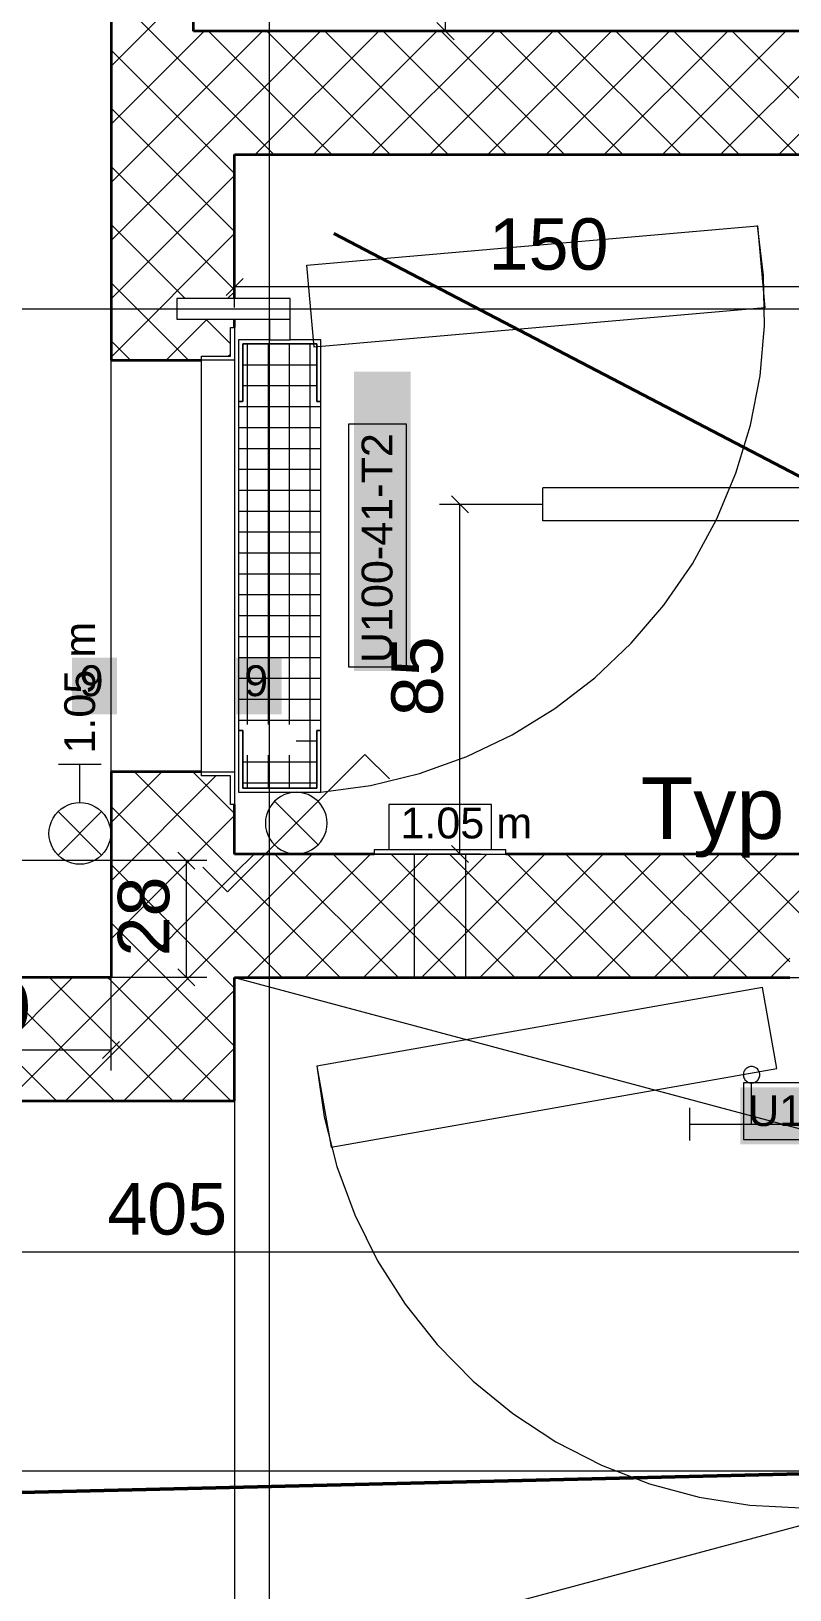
# Model space of a CAD drawing. Extents: x -1132 to 613, y -179 to 712.
# Drawn here: x -785.2 to -748.3, y 269.1 to 344.9 of the extents above; entities that cross this region are included whole.
import ezdxf
from ezdxf.lldxf.tags import DXFTag

# ---------------------------------------------------------------- set-up
doc = ezdxf.new("R2010")
doc.units = 0
doc.layers.get('0').update_dxf_attribs({"lineweight": 13})
for name, color, linetype, lineweight in [('A-____-NOTE-TEXT', 7, 'Continuous', 9), ('A-DETL-____-HDLN', 7, '_Verdeckte Linien_', 9), ('A-DETL-GENF-HDLN', 7, '_Verdeckte Linien_', 9), ('A-DOOR-____-HDLN', 7, '_Verdeckte Linien_', 9), ('A-DOOR-____-IDEN', 7, 'Continuous', 5), ('A-DOOR-____-MCUT', 7, 'Continuous', 9), ('A-DOOR-____-OTLN', 7, 'Continuous', 9), ('A-DOOR-FRAM-MCUT', 7, 'Continuous', 9), ('A-DOOR-FRAM-OTLN', 7, 'Continuous', 9), ('A-WALL-____-MCUT', 7, 'Continuous', 35), ('A-WALL-____-OTLN', 7, 'Continuous', 9), ('A-WALL-____-PATT', 7, 'Continuous', 35), ('M-EQPM-____-OTLN', 7, 'Continuous', 9), ('S-GRID-____-OTLN', 7, 'Continuous', 5)]:
    doc.layers.add(name, color=color, linetype=linetype, lineweight=lineweight)
for name, color, linetype, lineweight, true_color in [('EL01_VVV_Mass', 7, 'Continuous', 13, 0xb2b200), ('EL01_WAN_Leuchten', 7, 'Continuous', 13, 0x0080ff), ('EL01_WAN_Licht', 7, 'Continuous', 13, 0x0080ff), ('EL01_WAN_Notbeleuchtungentyp', 7, 'Continuous', 13, 0x009900), ('X_Geometrie', 3, 'Continuous', 50, 0x00ff00)]:
    doc.layers.add(name, color=color, linetype=linetype, lineweight=lineweight, true_color=true_color)
doc.styles.get("Standard").update_dxf_attribs({"font": 'arial.ttf'})
tags = doc.linetypes.add('_Rasterlinie_', pattern=[0.375, 0.2, -0.05, 0.075, -0.05]).pattern_tags.tags
tags[10:11] = [DXFTag(74, 4), DXFTag(75, 0), DXFTag(340, '0'), DXFTag(46, 1.0), DXFTag(50, 0.0), DXFTag(44, 0.0), DXFTag(45, 0.0)]
tags[8:9] = [DXFTag(74, 4), DXFTag(75, 0), DXFTag(340, '0'), DXFTag(46, 1.0), DXFTag(50, 0.0), DXFTag(44, 0.0), DXFTag(45, 0.0)]
tags[6:7] = [DXFTag(74, 4), DXFTag(75, 0), DXFTag(340, '0'), DXFTag(46, 1.0), DXFTag(50, 0.0), DXFTag(44, 0.0), DXFTag(45, 0.0)]
tags[4:5] = [DXFTag(74, 4), DXFTag(75, 0), DXFTag(340, '0'), DXFTag(46, 1.0), DXFTag(50, 0.0), DXFTag(44, 0.0), DXFTag(45, 0.0)]
tags = doc.linetypes.add('_Verdeckte Linien_', pattern=[0.15, 0.1, -0.05]).pattern_tags.tags
tags[6:7] = [DXFTag(74, 4), DXFTag(75, 0), DXFTag(340, '0'), DXFTag(46, 1.0), DXFTag(50, 0.0), DXFTag(44, 0.0), DXFTag(45, 0.0)]
tags[4:5] = [DXFTag(74, 4), DXFTag(75, 0), DXFTag(340, '0'), DXFTag(46, 1.0), DXFTag(50, 0.0), DXFTag(44, 0.0), DXFTag(45, 0.0)]

# ---------------------------------------------------------------- blocks, each defined once
blk = doc.blocks.new('Referenz-A0UNPDE96I', base_point=(-1115.886, -117.372))
at = {"layer": 'A-____-NOTE-TEXT', "color": 7, "linetype": 'Continuous', "lineweight": 5, "ltscale": 0.13, "true_color": 0xffffff}
for points in [[(-783.219, 311.671), (-781.026, 311.671), (-783.219, 314.427)], [(-781.026, 311.671), (-783.219, 314.427), (-781.026, 314.427)], [(-775.219, 311.671), (-773.026, 311.671), (-775.219, 314.427)], [(-773.026, 311.671), (-775.219, 314.427), (-773.026, 314.427)]]:
    blk.add_solid(points, dxfattribs=at)
at = {"layer": 'A-DETL-____-HDLN', "color": 0, "linetype": '_Verdeckte Linien_', "ltscale": 0.13}
blk.add_line((-734.515, 274.878), (-898.915, 274.878), dxfattribs=at)
at = {"layer": 'A-DETL-GENF-HDLN', "color": 0, "linetype": '_Verdeckte Linien_', "ltscale": 0.13}
for p, q in [((-771.795, 333.501), (-749.878, 335.419)), ((-749.878, 335.419), (-749.53, 331.434)), ((-771.446, 329.517), (-771.795, 333.501)), ((-749.53, 331.434), (-771.446, 329.517)), ((-775.315, 298.878), (-728.515, 298.878)), ((-775.315, 298.878), (-775.315, 264.878)), ((-775.315, 264.878), (-648.315, 298.878)), ((-775.315, 298.878), (-648.315, 264.878)), ((-749.639, 298.387), (-771.305, 294.567)), ((-748.945, 294.448), (-749.639, 298.387)), ((-771.305, 294.567), (-770.61, 290.628)), ((-770.61, 290.628), (-748.945, 294.448))]:
    blk.add_line(p, q, dxfattribs=at)
at = {"layer": 'A-DOOR-____-HDLN', "color": 0, "linetype": '_Verdeckte Linien_', "ltscale": 0.13}
for p, q in [((-749.588, 332.998), (-749.882, 335.423)), ((-749.547, 330.555), (-749.588, 332.998)), ((-749.759, 328.121), (-749.547, 330.555)), ((-750.221, 325.722), (-749.759, 328.121)), ((-750.929, 323.384), (-750.221, 325.722)), ((-751.875, 321.131), (-750.929, 323.384)), ((-753.049, 318.989), (-751.875, 321.131)), ((-754.438, 316.979), (-753.049, 318.989)), ((-756.028, 315.124), (-754.438, 316.979)), ((-757.801, 313.444), (-756.028, 315.124)), ((-759.739, 311.955), (-757.801, 313.444)), ((-761.82, 310.675), (-759.739, 311.955)), ((-764.022, 309.618), (-761.82, 310.675)), ((-766.322, 308.793), (-764.022, 309.618)), ((-768.694, 308.212), (-766.322, 308.793)), ((-771.115, 307.878), (-768.694, 308.212)), ((-771.306, 294.574), (-770.952, 292.102)), ((-770.952, 292.102), (-770.337, 289.68)), ((-770.337, 289.68), (-769.471, 287.337)), ((-769.471, 287.337), (-768.361, 285.099)), ((-768.361, 285.099), (-767.02, 282.991)), ((-767.02, 282.991), (-765.465, 281.037)), ((-765.465, 281.037), (-763.711, 279.258)), ((-763.711, 279.258), (-761.779, 277.674)), ((-761.779, 277.674), (-759.69, 276.304)), ((-759.69, 276.304), (-757.468, 275.162)), ((-757.468, 275.162), (-755.138, 274.262)), ((-755.138, 274.262), (-752.725, 273.613)), ((-752.725, 273.613), (-750.258, 273.223)), ((-750.258, 273.223), (-747.763, 273.096))]:
    blk.add_line(p, q, dxfattribs=at)
at = {"layer": 'A-DOOR-____-IDEN', "color": 0, "linetype": 'Continuous', "ltscale": 0.13}
for p, q in [((-769.751, 313.957), (-769.751, 325.797)), ((-769.751, 325.797), (-766.971, 325.797)), ((-766.971, 325.797), (-766.971, 313.957)), ((-766.971, 313.957), (-769.751, 313.957)), ((-750.542, 293.772), (-738.702, 293.772)), ((-750.542, 290.992), (-750.542, 293.772)), ((-738.702, 290.992), (-750.542, 290.992))]:
    blk.add_line(p, q, dxfattribs=at)
at = {"layer": 'A-DOOR-____-IDEN', "color": 7, "linetype": 'Continuous', "ltscale": 0.13, "true_color": 0xffffff}
for points in [[(-769.508, 313.782), (-766.749, 313.782), (-769.508, 328.321)], [(-766.749, 313.782), (-769.508, 328.321), (-766.749, 328.321)], [(-750.717, 290.77), (-736.178, 290.77), (-750.717, 293.529)], [(-736.178, 290.77), (-750.717, 293.529), (-736.178, 293.529)]]:
    blk.add_solid(points, dxfattribs=at)
at = {"layer": 'A-DOOR-____-MCUT', "color": 0, "linetype": 'Continuous', "ltscale": 0.13}
for p, q in [((-773.615, 329.878), (-775.115, 329.878)), ((-775.115, 329.878), (-775.115, 326.878)), ((-774.915, 326.878), (-774.915, 329.678)), ((-774.915, 329.678), (-771.315, 329.678)), ((-771.115, 329.878), (-772.615, 329.878)), ((-771.315, 329.678), (-771.315, 326.878)), ((-771.115, 326.878), (-771.115, 329.878)), ((-775.115, 326.878), (-774.915, 326.878)), ((-771.315, 326.878), (-771.115, 326.878)), ((-774.915, 310.878), (-775.115, 310.878)), ((-775.115, 310.878), (-775.115, 309.678)), ((-774.915, 309.678), (-774.915, 310.878)), ((-771.115, 310.878), (-771.315, 310.878)), ((-771.315, 310.878), (-771.315, 308.078)), ((-771.115, 307.878), (-771.115, 310.878)), ((-775.115, 309.678), (-775.115, 307.878)), ((-774.915, 308.078), (-774.915, 309.678)), ((-775.115, 307.878), (-771.115, 307.878)), ((-771.315, 308.078), (-774.915, 308.078))]:
    blk.add_line(p, q, dxfattribs=at)
at = {"layer": 'A-DOOR-____-OTLN', "color": 0, "linetype": 'Continuous', "ltscale": 0.13}
for p, q in [((-778.115, 331.875), (-778.115, 330.875)), ((-772.615, 331.875), (-778.115, 331.875)), ((-772.615, 330.875), (-772.615, 331.875)), ((-778.115, 330.875), (-772.615, 330.875)), ((-773.615, 330.875), (-773.615, 329.875)), ((-772.615, 329.875), (-772.615, 330.875)), ((-774.679, 311.178), (-774.679, 329.678)), ((-773.663, 311.178), (-773.663, 329.678)), ((-773.615, 329.875), (-772.615, 329.875)), ((-772.647, 311.178), (-772.647, 329.678)), ((-771.631, 308.078), (-771.631, 329.678)), ((-774.915, 328.662), (-771.315, 328.662)), ((-774.915, 327.646), (-771.315, 327.646)), ((-775.115, 326.63), (-771.115, 326.63)), ((-775.114, 325.614), (-771.115, 325.614)), ((-775.114, 324.598), (-771.115, 324.598)), ((-775.114, 323.582), (-771.115, 323.582)), ((-775.114, 322.566), (-771.115, 322.566)), ((-775.113, 321.55), (-771.115, 321.55)), ((-775.113, 320.534), (-771.115, 320.534)), ((-775.113, 319.518), (-771.115, 319.518)), ((-775.113, 318.502), (-771.115, 318.502)), ((-775.112, 317.486), (-771.115, 317.486)), ((-775.112, 316.47), (-771.115, 316.47)), ((-775.112, 315.454), (-771.115, 315.454)), ((-775.112, 314.438), (-771.115, 314.438)), ((-775.111, 313.422), (-771.115, 313.422)), ((-775.111, 312.406), (-771.115, 312.406)), ((-775.111, 311.39), (-771.115, 311.39)), ((-772.315, 310.374), (-771.315, 310.374)), ((-774.915, 309.358), (-771.315, 309.358)), ((-774.679, 308.078), (-774.679, 309.678)), ((-773.663, 308.078), (-773.663, 309.678)), ((-772.647, 308.078), (-772.647, 309.678)), ((-774.915, 308.342), (-771.315, 308.342))]:
    blk.add_line(p, q, dxfattribs=at)
at = {"layer": 'A-DOOR-FRAM-MCUT', "color": 0, "linetype": 'Continuous', "ltscale": 0.13}
for p, q in [((-775.515, 329.078), (-775.515, 330.478)), ((-775.515, 330.478), (-775.315, 330.478)), ((-775.315, 330.478), (-775.315, 328.878)), ((-771.315, 329.678), (-774.915, 329.678)), ((-774.915, 329.678), (-774.915, 326.878)), ((-771.315, 326.878), (-771.315, 329.678)), ((-776.915, 329.078), (-775.515, 329.078)), ((-776.915, 328.878), (-776.915, 329.078)), ((-775.315, 328.878), (-776.915, 328.878)), ((-774.915, 326.878), (-775.115, 326.878)), ((-775.115, 326.878), (-775.115, 311.178)), ((-771.115, 326.878), (-771.315, 326.878)), ((-771.115, 310.878), (-771.115, 326.878)), ((-775.115, 311.178), (-775.115, 310.878)), ((-775.115, 310.878), (-774.915, 310.878)), ((-774.915, 310.878), (-774.915, 309.678)), ((-771.315, 308.078), (-771.315, 310.878)), ((-771.315, 310.878), (-771.115, 310.878)), ((-774.915, 309.678), (-774.915, 308.078)), ((-776.915, 308.878), (-775.315, 308.878)), ((-776.915, 308.678), (-776.915, 308.878)), ((-775.515, 308.678), (-776.915, 308.678)), ((-775.515, 307.278), (-775.515, 308.678)), ((-775.315, 308.878), (-775.315, 307.278)), ((-774.915, 308.078), (-771.315, 308.078)), ((-775.315, 307.278), (-775.515, 307.278))]:
    blk.add_line(p, q, dxfattribs=at)
at = {"layer": 'A-DOOR-FRAM-OTLN', "color": 0, "linetype": 'Continuous', "ltscale": 0.13}
for p, q in [((-776.915, 312.978), (-776.915, 328.878)), ((-775.315, 328.878), (-775.315, 312.978)), ((-776.915, 309.678), (-776.915, 312.978)), ((-775.315, 312.978), (-775.315, 309.678)), ((-776.915, 308.878), (-776.915, 309.678)), ((-775.315, 309.678), (-775.315, 308.878))]:
    blk.add_line(p, q, dxfattribs=at)
at = {"layer": 'A-WALL-____-MCUT', "color": 0, "linetype": 'Continuous', "ltscale": 0.35}
for p, q in [((-781.315, 348.876), (-781.315, 328.878)), ((-777.315, 344.876), (-777.315, 348.876)), ((-728.515, 344.876), (-777.315, 344.876)), ((-775.315, 338.876), (-715.315, 338.876)), ((-775.315, 331.875), (-775.315, 338.876)), ((-775.315, 330.478), (-775.315, 330.875)), ((-781.315, 328.878), (-776.915, 328.878)), ((-781.315, 308.878), (-781.315, 298.878)), ((-776.915, 308.878), (-781.315, 308.878)), ((-775.315, 304.878), (-775.315, 307.278)), ((-768.515, 304.878), (-775.315, 304.878)), ((-745.315, 304.878), (-762.115, 304.878)), ((-781.315, 298.878), (-891.915, 298.878)), ((-775.315, 292.878), (-775.315, 298.878)), ((-775.315, 298.878), (-748.311, 298.878)), ((-1055.115, 292.878), (-775.315, 292.878))]:
    blk.add_line(p, q, dxfattribs=at)
at = {"layer": 'A-WALL-____-OTLN', "color": 0, "linetype": 'Continuous', "ltscale": 0.13}
for p, q in [((-781.315, 308.878), (-781.315, 328.878)), ((-776.915, 308.878), (-776.915, 328.878))]:
    blk.add_line(p, q, dxfattribs=at)
at = {"layer": 'A-WALL-____-PATT', "color": 0, "linetype": 'Continuous', "lineweight": 9, "ltscale": 0.13}
for p, q in [((-779.616, 344.876), (-777.315, 347.178)), ((-779.402, 344.876), (-781.315, 346.789)), ((-781.315, 343.178), (-779.616, 344.876)), ((-781.315, 340.349), (-776.788, 344.876)), ((-775.315, 340.789), (-779.402, 344.876)), ((-775.315, 343.617), (-776.574, 344.876)), ((-775.315, 343.521), (-773.959, 344.876)), ((-775.315, 340.693), (-771.131, 344.876)), ((-774.302, 338.876), (-768.302, 344.876)), ((-767.746, 338.876), (-773.746, 344.876)), ((-771.474, 338.876), (-765.474, 344.876)), ((-764.917, 338.876), (-770.917, 344.876)), ((-768.646, 338.876), (-762.646, 344.876)), ((-762.089, 338.876), (-768.089, 344.876)), ((-765.817, 338.876), (-759.817, 344.876)), ((-759.26, 338.876), (-765.26, 344.876)), ((-762.989, 338.876), (-756.989, 344.876)), ((-756.432, 338.876), (-762.432, 344.876)), ((-760.16, 338.876), (-754.16, 344.876)), ((-753.603, 338.876), (-759.603, 344.876)), ((-757.332, 338.876), (-751.332, 344.876)), ((-750.775, 338.876), (-756.775, 344.876)), ((-754.503, 338.876), (-748.503, 344.876)), ((-747.947, 338.876), (-753.947, 344.876)), ((-751.675, 338.876), (-745.675, 344.876)), ((-745.118, 338.876), (-751.118, 344.876)), ((-748.847, 338.876), (-742.847, 344.876)), ((-775.315, 337.96), (-781.315, 343.96)), ((-781.315, 337.521), (-775.315, 343.521)), ((-770.574, 338.876), (-775.315, 343.617)), ((-775.315, 335.132), (-781.315, 341.132)), ((-781.315, 334.693), (-775.315, 340.693)), ((-773.402, 338.876), (-775.315, 340.789)), ((-775.315, 332.303), (-781.315, 338.303)), ((-781.315, 331.864), (-775.315, 337.864)), ((-777.715, 331.875), (-781.315, 335.475)), ((-781.315, 329.036), (-775.315, 335.036)), ((-777.546, 328.878), (-781.315, 332.646)), ((-775.647, 331.875), (-775.315, 332.207)), ((-778.644, 328.878), (-776.647, 330.875)), ((-775.515, 329.675), (-776.715, 330.875)), ((-780.375, 328.878), (-781.315, 329.818)), ((-775.615, 329.078), (-775.515, 329.179)), ((-781.315, 306.408), (-778.845, 308.878)), ((-781.315, 303.58), (-776.216, 308.678)), ((-775.315, 304.019), (-780.174, 308.878)), ((-775.315, 306.847), (-777.345, 308.878)), ((-775.315, 301.191), (-781.315, 307.191)), ((-781.315, 300.751), (-775.315, 306.751)), ((-775.315, 303.923), (-774.359, 304.878)), ((-775.315, 301.095), (-771.531, 304.878)), ((-774.703, 298.878), (-768.703, 304.878)), ((-767.345, 298.878), (-773.345, 304.878)), ((-771.874, 298.878), (-765.874, 304.878)), ((-764.517, 298.878), (-770.517, 304.878)), ((-769.046, 298.878), (-763.046, 304.878)), ((-761.689, 298.878), (-767.689, 304.878)), ((-766.217, 298.878), (-760.217, 304.878)), ((-758.86, 298.878), (-764.86, 304.878)), ((-763.389, 298.878), (-757.389, 304.878)), ((-756.032, 298.878), (-762.032, 304.878)), ((-760.56, 298.878), (-754.56, 304.878)), ((-753.203, 298.878), (-759.203, 304.878)), ((-757.732, 298.878), (-751.732, 304.878)), ((-750.375, 298.878), (-756.375, 304.878)), ((-754.904, 298.878), (-748.904, 304.878)), ((-748.311, 299.643), (-753.546, 304.878)), ((-752.075, 298.878), (-746.075, 304.878)), ((-747.518, 301.678), (-750.718, 304.878)), ((-775.315, 298.362), (-781.315, 304.362)), ((-781.315, 297.923), (-775.315, 303.923)), ((-770.174, 298.878), (-775.315, 304.019)), ((-775.315, 295.534), (-781.315, 301.534)), ((-781.315, 295.095), (-775.315, 301.095)), ((-773.002, 298.878), (-775.315, 301.191)), ((-749.247, 298.878), (-748.311, 299.814)), ((-783.973, 292.878), (-789.973, 298.878)), ((-789.188, 292.878), (-783.188, 298.878)), ((-781.315, 293.048), (-787.144, 298.878)), ((-781.315, 295.877), (-784.316, 298.878)), ((-781.315, 298.705), (-781.488, 298.878)), ((-775.488, 292.878), (-781.315, 298.705)), ((-786.359, 292.878), (-781.315, 297.923)), ((-780.703, 292.878), (-775.315, 298.266)), ((-778.316, 292.878), (-781.315, 295.877)), ((-783.531, 292.878), (-781.315, 295.095)), ((-777.874, 292.878), (-775.315, 295.438)), ((-781.144, 292.878), (-781.315, 293.048))]:
    blk.add_line(p, q, dxfattribs=at)
at = {"layer": 'M-EQPM-____-OTLN', "color": 0, "linetype": 'Continuous', "ltscale": 0.13}
for p, q in [((-767.815, 307.278), (-767.815, 305.078)), ((-762.815, 307.278), (-767.815, 307.278)), ((-762.815, 305.078), (-762.815, 307.278)), ((-768.515, 305.078), (-768.515, 304.878)), ((-762.115, 305.078), (-768.515, 305.078)), ((-768.515, 304.878), (-762.115, 304.878)), ((-766.565, 298.878), (-766.565, 304.878)), ((-766.565, 298.878), (-766.565, 304.878)), ((-764.065, 298.878), (-764.065, 304.878)), ((-764.065, 298.878), (-764.065, 304.878)), ((-762.115, 304.878), (-762.115, 305.078))]:
    blk.add_line(p, q, dxfattribs=at)
at = {"layer": 'S-GRID-____-OTLN', "color": 0, "linetype": '_Rasterlinie_', "ltscale": 0.13}
for p, q in [((-773.615, -113.603), (-773.615, 631.478)), ((-1107.612, 331.378), (119.376, 331.378))]:
    blk.add_line(p, q, dxfattribs=at)
at = {"layer": 'X_Geometrie', "color": 0, "linetype": 'Continuous', "ltscale": 0.5}
for p, q in [((-770.49, 335.042), (-714.29, 305.736)), ((-1107.612, 266.122), (-130.744, 289.528))]:
    blk.add_line(p, q, dxfattribs=at)
at = {"layer": 'A-____-NOTE-TEXT', "color": 0, "linetype": 'Continuous', "lineweight": 5, "ltscale": 0.13, "char_height": 1.5, "attachment_point": 1}
for insert in [(-782.844, 314.052), (-774.844, 314.052)]:
    blk.add_mtext('{\\fArial;9}', dxfattribs=dict(at, insert=insert))
at = {"layer": 'A-DOOR-____-IDEN', "color": 0, "linetype": 'Continuous', "ltscale": 0.13, "insert": (-769.133, 314.157), "char_height": 1.5, "attachment_point": 1, "rotation": 90}
blk.add_mtext('{\\fArial;U100-41-T2}', dxfattribs=at)
at = {"layer": 'A-DOOR-____-IDEN', "color": 0, "linetype": 'Continuous', "ltscale": 0.13, "insert": (-750.342, 293.154), "char_height": 1.5, "attachment_point": 1}
blk.add_mtext('{\\fArial;U100-41-T1}', dxfattribs=at)
blk = doc.blocks.new('Maß-A0UNPDXP6I', base_point=(-819.588, 284.547))
at = {"color": 0, "lineweight": -2}
blk.add_line((-819.174, 285.547), (-738.174, 285.547), dxfattribs=at)
at = {"color": 0, "lineweight": -2, "insert": (-781.496, 288.88), "char_height": 2.5, "attachment_point": 1}
blk.add_mtext('{\\fArial;405}', dxfattribs=at)
blk = doc.blocks.new('Maß-A0UNPECR6I', base_point=(-793.728, 294.347))
at = {"color": 0, "lineweight": -2}
for p, q in [((-793.315, 294.347), (-793.315, 303.055)), ((-781.313, 294.347), (-781.313, 298.878)), ((-793.728, 294.933), (-792.901, 295.761)), ((-781.726, 294.933), (-780.899, 295.761)), ((-781.313, 295.347), (-793.315, 295.347))]:
    blk.add_line(p, q, dxfattribs=at)
at = {"color": 0, "lineweight": -2, "insert": (-789.107, 298.68), "char_height": 2.5, "attachment_point": 1}
blk.add_mtext('{\\fArial;60}', dxfattribs=at)
blk = doc.blocks.new('Maß-A0UNPEDN6I', base_point=(-791.815, 298.465))
at = {"color": 0, "lineweight": -2}
for p, q in [((-778.068, 304.968), (-777.241, 304.141)), ((-776.654, 304.555), (-791.815, 304.555)), ((-777.654, 298.878), (-777.654, 304.555)), ((-778.068, 299.292), (-777.241, 298.465)), ((-776.654, 298.878), (-781.313, 298.878))]:
    blk.add_line(p, q, dxfattribs=at)
at = {"color": 0, "lineweight": -2, "insert": (-780.988, 299.9), "char_height": 2.5, "attachment_point": 1, "rotation": 90}
blk.add_mtext('{\\fArial;28}', dxfattribs=at)
blk = doc.blocks.new('Taster_ UP_ KL-A0UNPEYJ6I', base_point=(-784.335, 304.378))
at = {"color": 0, "lineweight": -2}
for p, q in [((-781.8, 309.231), (-783.87, 309.231)), ((-782.835, 307.378), (-782.835, 309.231)), ((-784.025, 306.791), (-783.895, 306.939)), ((-783.895, 306.939), (-783.748, 307.068)), ((-781.774, 306.939), (-783.895, 304.818)), ((-783.895, 306.939), (-781.774, 304.818)), ((-783.748, 307.068), (-783.585, 307.177)), ((-783.585, 307.177), (-783.409, 307.264)), ((-783.409, 307.264), (-783.223, 307.327)), ((-783.223, 307.327), (-783.03, 307.365)), ((-783.03, 307.365), (-782.835, 307.378)), ((-782.835, 307.378), (-782.639, 307.365)), ((-782.639, 307.365), (-782.446, 307.327)), ((-782.446, 307.327), (-782.261, 307.264)), ((-782.261, 307.264), (-782.085, 307.177)), ((-782.085, 307.177), (-781.921, 307.068)), ((-781.921, 307.068), (-781.774, 306.939)), ((-781.774, 306.939), (-781.645, 306.791)), ((-784.322, 306.074), (-784.283, 306.266)), ((-784.283, 306.266), (-784.22, 306.452)), ((-784.22, 306.452), (-784.134, 306.628)), ((-784.134, 306.628), (-784.025, 306.791)), ((-781.645, 306.791), (-781.536, 306.628)), ((-781.536, 306.628), (-781.449, 306.452)), ((-781.449, 306.452), (-781.386, 306.266)), ((-781.386, 306.266), (-781.347, 306.074)), ((-784.335, 305.878), (-784.322, 306.074)), ((-784.322, 305.682), (-784.335, 305.878)), ((-784.283, 305.49), (-784.322, 305.682)), ((-784.22, 305.304), (-784.283, 305.49)), ((-781.386, 305.49), (-781.449, 305.304)), ((-781.347, 305.682), (-781.386, 305.49)), ((-781.347, 306.074), (-781.335, 305.878)), ((-781.335, 305.878), (-781.347, 305.682)), ((-784.134, 305.128), (-784.22, 305.304)), ((-784.025, 304.965), (-784.134, 305.128)), ((-783.895, 304.818), (-784.025, 304.965)), ((-783.748, 304.688), (-783.895, 304.818)), ((-783.585, 304.579), (-783.748, 304.688)), ((-781.921, 304.688), (-782.085, 304.579)), ((-781.774, 304.818), (-781.921, 304.688)), ((-781.645, 304.965), (-781.774, 304.818)), ((-781.536, 305.128), (-781.645, 304.965)), ((-781.449, 305.304), (-781.536, 305.128)), ((-783.409, 304.492), (-783.585, 304.579)), ((-783.223, 304.429), (-783.409, 304.492)), ((-783.03, 304.391), (-783.223, 304.429)), ((-782.835, 304.378), (-783.03, 304.391)), ((-782.639, 304.391), (-782.835, 304.378)), ((-782.446, 304.429), (-782.639, 304.391)), ((-782.261, 304.492), (-782.446, 304.429)), ((-782.085, 304.579), (-782.261, 304.492))]:
    blk.add_line(p, q, dxfattribs=at)
blk = doc.blocks.new('Absolute Höhe-A0UNPEYL6I', base_point=(-783.592, 309.759))
at = {"color": 0, "lineweight": -2, "insert": (-783.592, 309.759), "char_height": 1.5, "attachment_point": 1, "rotation": 90}
blk.add_mtext('{\\fArial;1.05 m}', dxfattribs=at)
blk = doc.blocks.new('LED-Langfeldleuchte 37W-A0UNPEZF6I', base_point=(-753.174, 290.946))
at = {"color": 0, "lineweight": -2}
for p, q in [((-750.571, 294.198), (-750.574, 294.146)), ((-750.574, 294.146), (-750.571, 294.093)), ((-750.561, 294.249), (-750.571, 294.198)), ((-750.571, 294.093), (-750.561, 294.042)), ((-750.544, 294.299), (-750.561, 294.249)), ((-750.561, 294.042), (-750.544, 293.993)), ((-750.521, 294.346), (-750.544, 294.299)), ((-750.544, 293.993), (-750.521, 293.946)), ((-750.492, 294.389), (-750.521, 294.346)), ((-750.457, 294.428), (-750.492, 294.389)), ((-750.418, 294.463), (-750.457, 294.428)), ((-750.374, 294.492), (-750.418, 294.463)), ((-750.327, 294.515), (-750.374, 294.492)), ((-750.278, 294.532), (-750.327, 294.515)), ((-750.226, 294.542), (-750.278, 294.532)), ((-750.174, 294.546), (-750.226, 294.542)), ((-750.122, 294.542), (-750.174, 294.546)), ((-750.071, 294.532), (-750.122, 294.542)), ((-750.021, 294.515), (-750.071, 294.532)), ((-749.974, 294.492), (-750.021, 294.515)), ((-749.931, 294.463), (-749.974, 294.492)), ((-749.891, 294.428), (-749.931, 294.463)), ((-749.857, 294.389), (-749.891, 294.428)), ((-749.828, 294.346), (-749.857, 294.389)), ((-749.805, 294.299), (-749.828, 294.346)), ((-749.828, 293.946), (-749.805, 293.993)), ((-749.788, 294.249), (-749.805, 294.299)), ((-749.805, 293.993), (-749.788, 294.042)), ((-749.778, 294.198), (-749.788, 294.249)), ((-749.788, 294.042), (-749.778, 294.093)), ((-749.774, 294.146), (-749.778, 294.198)), ((-749.778, 294.093), (-749.774, 294.146)), ((-726.571, 294.198), (-726.574, 294.146)), ((-726.574, 294.146), (-726.571, 294.093)), ((-726.561, 294.249), (-726.571, 294.198)), ((-726.571, 294.093), (-726.561, 294.042)), ((-726.544, 294.299), (-726.561, 294.249)), ((-726.561, 294.042), (-726.544, 293.993)), ((-726.521, 294.346), (-726.544, 294.299)), ((-726.544, 293.993), (-726.521, 293.946)), ((-726.492, 294.389), (-726.521, 294.346)), ((-726.457, 294.428), (-726.492, 294.389)), ((-726.418, 294.463), (-726.457, 294.428)), ((-726.374, 294.492), (-726.418, 294.463)), ((-726.327, 294.515), (-726.374, 294.492)), ((-726.278, 294.532), (-726.327, 294.515)), ((-726.226, 294.542), (-726.278, 294.532)), ((-726.174, 294.546), (-726.226, 294.542)), ((-726.122, 294.542), (-726.174, 294.546)), ((-726.071, 294.532), (-726.122, 294.542)), ((-726.021, 294.515), (-726.071, 294.532)), ((-725.974, 294.492), (-726.021, 294.515)), ((-725.931, 294.463), (-725.974, 294.492)), ((-725.891, 294.428), (-725.931, 294.463)), ((-725.857, 294.389), (-725.891, 294.428)), ((-725.828, 294.346), (-725.857, 294.389)), ((-725.805, 294.299), (-725.828, 294.346)), ((-725.828, 293.946), (-725.805, 293.993)), ((-725.788, 294.249), (-725.805, 294.299)), ((-725.805, 293.993), (-725.788, 294.042)), ((-725.778, 294.198), (-725.788, 294.249)), ((-725.788, 294.042), (-725.778, 294.093)), ((-725.774, 294.146), (-725.778, 294.198)), ((-725.778, 294.093), (-725.774, 294.146)), ((-750.521, 293.946), (-750.492, 293.902)), ((-750.492, 293.902), (-750.457, 293.863)), ((-750.457, 293.863), (-750.418, 293.828)), ((-750.418, 293.828), (-750.374, 293.799)), ((-750.374, 293.799), (-750.327, 293.776)), ((-750.327, 293.776), (-750.278, 293.759)), ((-750.278, 293.759), (-750.226, 293.749)), ((-750.226, 293.749), (-750.174, 293.746)), ((-750.174, 293.746), (-750.122, 293.749)), ((-750.174, 291.746), (-750.174, 293.746)), ((-750.122, 293.749), (-750.071, 293.759)), ((-750.071, 293.759), (-750.021, 293.776)), ((-750.021, 293.776), (-749.974, 293.799)), ((-749.974, 293.799), (-749.931, 293.828)), ((-749.931, 293.828), (-749.891, 293.863)), ((-749.891, 293.863), (-749.857, 293.902)), ((-749.857, 293.902), (-749.828, 293.946)), ((-726.521, 293.946), (-726.492, 293.902)), ((-726.492, 293.902), (-726.457, 293.863)), ((-726.457, 293.863), (-726.418, 293.828)), ((-726.418, 293.828), (-726.374, 293.799)), ((-726.374, 293.799), (-726.327, 293.776)), ((-726.327, 293.776), (-726.278, 293.759)), ((-726.278, 293.759), (-726.226, 293.749)), ((-726.226, 293.749), (-726.174, 293.746)), ((-726.174, 293.746), (-726.122, 293.749)), ((-726.174, 291.746), (-726.174, 293.746)), ((-726.122, 293.749), (-726.071, 293.759)), ((-726.071, 293.759), (-726.021, 293.776)), ((-726.021, 293.776), (-725.974, 293.799)), ((-725.974, 293.799), (-725.931, 293.828)), ((-725.931, 293.828), (-725.891, 293.863)), ((-725.891, 293.863), (-725.857, 293.902)), ((-725.857, 293.902), (-725.828, 293.946)), ((-753.174, 290.946), (-753.174, 292.546)), ((-723.174, 290.946), (-723.174, 292.546)), ((-753.174, 291.746), (-723.174, 291.746))]:
    blk.add_line(p, q, dxfattribs=at)
blk = doc.blocks.new('Maß-A0UNPF636I', base_point=(-777.313, 344.463))
at = {"color": 0, "lineweight": -2}
for p, q in [((-764.054, 350.876), (-768.813, 350.876)), ((-765.468, 351.29), (-764.641, 350.463)), ((-765.054, 344.876), (-765.054, 350.876)), ((-764.054, 344.876), (-777.313, 344.876)), ((-765.468, 345.29), (-764.641, 344.463))]:
    blk.add_line(p, q, dxfattribs=at)
at = {"color": 0, "lineweight": -2, "insert": (-768.388, 346.09), "char_height": 2.5, "attachment_point": 1, "rotation": 90}
blk.add_mtext('{\\fArial;30}', dxfattribs=at)
blk = doc.blocks.new('Bemerkung 1-A0UNPFT76I', base_point=(-755.565, 305.613))
at = {"color": 0, "lineweight": -2, "insert": (-755.565, 308.613), "char_height": 3, "attachment_point": 1}
blk.add_mtext('{\\fArial;Typ ZN2}', dxfattribs=at)
blk = doc.blocks.new('Maß-A0UNPG016I', base_point=(-776.313, 344.463))
at = {"color": 0, "lineweight": -2}
for p, q in [((-745.168, 365.29), (-744.341, 364.463)), ((-743.754, 364.877), (-750.813, 364.877)), ((-744.754, 344.876), (-744.754, 364.877)), ((-743.754, 344.876), (-776.313, 344.876)), ((-745.168, 345.29), (-744.341, 344.463))]:
    blk.add_line(p, q, dxfattribs=at)
at = {"color": 0, "lineweight": -2, "insert": (-748.088, 352.238), "char_height": 2.5, "attachment_point": 1, "rotation": 90}
blk.add_mtext('{\\fArial;100}', dxfattribs=at)
blk = doc.blocks.new('Maß-A0UNPG3X6I', base_point=(-775.726, 322.677))
at = {"color": 0, "lineweight": -2}
for p, q in [((-775.313, 331.447), (-775.313, 338.876)), ((-745.321, 333.447), (-745.321, 322.677)), ((-775.726, 332.033), (-774.899, 332.861)), ((-745.735, 332.033), (-744.907, 332.861)), ((-745.321, 332.447), (-775.313, 332.447))]:
    blk.add_line(p, q, dxfattribs=at)
at = {"color": 0, "lineweight": -2, "insert": (-762.956, 335.78), "char_height": 2.5, "attachment_point": 1}
blk.add_mtext('{\\fArial;150}', dxfattribs=at)
blk = doc.blocks.new('LED-Langfeldleuchte 37W-A0UNPG8B6I', base_point=(-760.321, 321.077))
at = {"color": 0, "lineweight": -2}
for p, q in [((-730.321, 322.677), (-760.321, 322.677)), ((-760.321, 321.077), (-760.321, 322.677)), ((-730.321, 321.077), (-730.321, 322.677)), ((-730.321, 321.077), (-760.321, 321.077))]:
    blk.add_line(p, q, dxfattribs=at)
blk = doc.blocks.new('Schalter_ Schema 3_ UP_ KL-A0UNPG9N6I', base_point=(-776.852, 303.036))
at = {"color": 0, "lineweight": -2}
for p, q in [((-771.252, 307.439), (-768.97, 309.721)), ((-768.97, 309.721), (-767.774, 308.525)), ((-773.063, 307.677), (-773.226, 307.568)), ((-772.887, 307.764), (-773.063, 307.677)), ((-772.701, 307.827), (-772.887, 307.764)), ((-772.508, 307.865), (-772.701, 307.827)), ((-772.313, 307.878), (-772.508, 307.865)), ((-772.117, 307.865), (-772.313, 307.878)), ((-771.924, 307.827), (-772.117, 307.865)), ((-771.739, 307.764), (-771.924, 307.827)), ((-771.563, 307.677), (-771.739, 307.764)), ((-771.4, 307.568), (-771.563, 307.677)), ((-773.698, 306.952), (-773.762, 306.766)), ((-773.612, 307.128), (-773.698, 306.952)), ((-773.503, 307.291), (-773.612, 307.128)), ((-773.373, 307.439), (-773.503, 307.291)), ((-773.226, 307.568), (-773.373, 307.439)), ((-773.373, 305.318), (-771.252, 307.439)), ((-773.373, 307.439), (-771.252, 305.318)), ((-771.252, 307.439), (-771.4, 307.568)), ((-771.123, 307.291), (-771.252, 307.439)), ((-771.014, 307.128), (-771.123, 307.291)), ((-770.927, 306.952), (-771.014, 307.128)), ((-770.864, 306.766), (-770.927, 306.952)), ((-773.8, 306.574), (-773.813, 306.378)), ((-773.813, 306.378), (-773.8, 306.182)), ((-773.762, 306.766), (-773.8, 306.574)), ((-773.8, 306.182), (-773.762, 305.99)), ((-770.825, 306.574), (-770.864, 306.766)), ((-770.864, 305.99), (-770.825, 306.182)), ((-770.813, 306.378), (-770.825, 306.574)), ((-770.825, 306.182), (-770.813, 306.378)), ((-773.762, 305.99), (-773.698, 305.804)), ((-773.698, 305.804), (-773.612, 305.628)), ((-773.612, 305.628), (-773.503, 305.465)), ((-773.503, 305.465), (-773.373, 305.318)), ((-771.252, 305.318), (-771.123, 305.465)), ((-771.123, 305.465), (-771.014, 305.628)), ((-771.014, 305.628), (-770.927, 305.804)), ((-770.927, 305.804), (-770.864, 305.99)), ((-773.373, 305.318), (-775.655, 303.036)), ((-773.373, 305.318), (-773.226, 305.188)), ((-773.226, 305.188), (-773.063, 305.079)), ((-773.063, 305.079), (-772.887, 304.992)), ((-772.887, 304.992), (-772.701, 304.929)), ((-772.701, 304.929), (-772.508, 304.891)), ((-772.508, 304.891), (-772.313, 304.878)), ((-772.313, 304.878), (-772.117, 304.891)), ((-772.117, 304.891), (-771.924, 304.929)), ((-771.924, 304.929), (-771.739, 304.992)), ((-771.739, 304.992), (-771.563, 305.079)), ((-771.563, 305.079), (-771.4, 305.188)), ((-771.4, 305.188), (-771.252, 305.318)), ((-775.655, 303.036), (-776.852, 304.232))]:
    blk.add_line(p, q, dxfattribs=at)
blk = doc.blocks.new('Absolute Höhe-A0UNPG9P6I', base_point=(-767.246, 305.636))
at = {"color": 0, "lineweight": -2, "insert": (-767.246, 307.136), "char_height": 1.5, "attachment_point": 1}
blk.add_mtext('{\\fArial;1.05 m}', dxfattribs=at)
blk = doc.blocks.new('Maß-A0UNPGA16I', base_point=(-775.313, 304.465))
at = {"color": 0, "lineweight": -2}
for p, q in [((-764.768, 322.291), (-763.941, 321.464)), ((-765.354, 321.877), (-760.321, 321.877)), ((-764.354, 304.878), (-764.354, 321.877)), ((-763.354, 304.878), (-775.313, 304.878)), ((-764.768, 305.292), (-763.941, 304.465))]:
    blk.add_line(p, q, dxfattribs=at)
at = {"color": 0, "lineweight": -2, "insert": (-767.688, 311.577), "char_height": 2.5, "attachment_point": 1, "rotation": 90}
blk.add_mtext('{\\fArial;85}', dxfattribs=at)

msp = doc.modelspace()

# ---------------------------------------------------------------- block references
at = {"color": 9, "lineweight": 25, "ltscale": 0.25, "true_color": 0xc0c0c0}
msp.add_blockref('Referenz-A0UNPDE96I', (-1115.886, -117.372), dxfattribs=at)
at = {"layer": 'EL01_VVV_Mass', "linetype": 'Continuous', "ltscale": 0.13}
for name, p in [('Maß-A0UNPG016I', (-776.313, 344.463)), ('Maß-A0UNPF636I', (-777.313, 344.463)), ('Maß-A0UNPG3X6I', (-775.726, 322.677)), ('Maß-A0UNPGA16I', (-775.313, 304.465)), ('Maß-A0UNPEDN6I', (-791.815, 298.465)), ('Maß-A0UNPECR6I', (-793.728, 294.347)), ('Maß-A0UNPDXP6I', (-819.588, 284.547))]:
    msp.add_blockref(name, p, dxfattribs=at)
at = {"layer": 'EL01_WAN_Leuchten', "ltscale": 0.13}
for name, p in [('LED-Langfeldleuchte 37W-A0UNPG8B6I', (-760.321, 321.077)), ('LED-Langfeldleuchte 37W-A0UNPEZF6I', (-753.174, 290.946))]:
    msp.add_blockref(name, p, dxfattribs=at)
at = {"layer": 'EL01_WAN_Licht', "linetype": 'Continuous', "ltscale": 0.13}
for name, p in [('Absolute Höhe-A0UNPEYL6I', (-783.592, 309.759)), ('Taster_ UP_ KL-A0UNPEYJ6I', (-784.335, 304.378)), ('Schalter_ Schema 3_ UP_ KL-A0UNPG9N6I', (-776.852, 303.036)), ('Absolute Höhe-A0UNPG9P6I', (-767.246, 305.636))]:
    msp.add_blockref(name, p, dxfattribs=at)
at = {"layer": 'EL01_WAN_Notbeleuchtungentyp', "linetype": 'Continuous', "ltscale": 0.13}
msp.add_blockref('Bemerkung 1-A0UNPFT76I', (-755.565, 305.613), dxfattribs=at)

doc.saveas('drawing.dxf')
